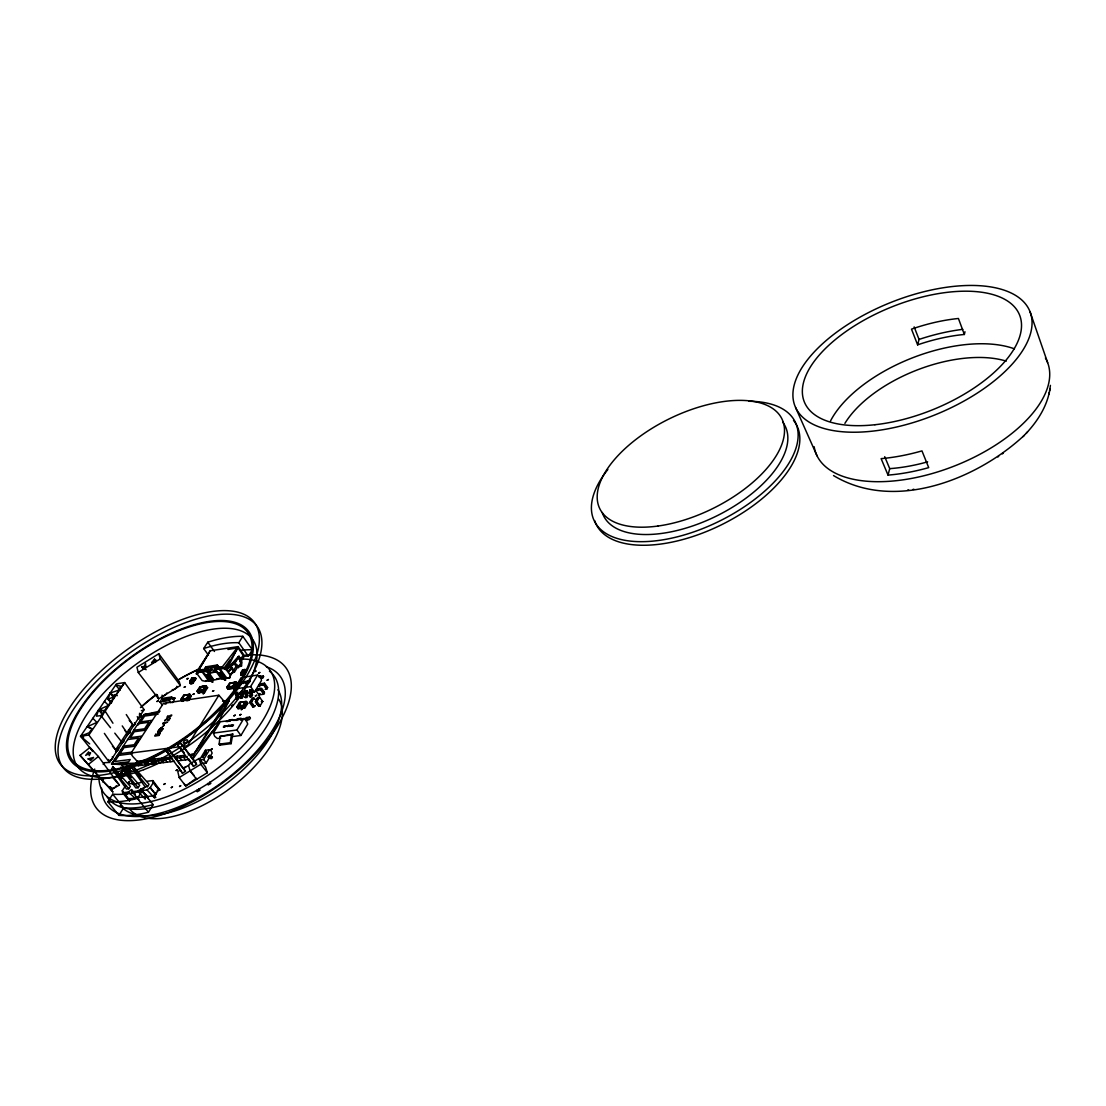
<?xml version="1.0" encoding="UTF-8"?>
<svg xmlns="http://www.w3.org/2000/svg" width="1106" height="1106" viewBox="0 0 1106 1106"><rect width="100%" height="100%" fill="white"/><g stroke="black" fill="none" stroke-linecap="round" stroke-linejoin="round"><path stroke-width="1.5" d="M206.421 751.969C206.241 752.536 205.716 751.873 205.633 751.071M203.269 756.794L202.854 757.223M203.615 755.965L203.449 756.463M167.974 698.951C165.997 700.195 169.909 697.914 167.448 699.075M236.159 699.103L237.002 697.264L235.965 692.467L235.26 693.531L236.338 697.098L235.661 698.48L237.596 698.909L238.44 697.07L237.749 692.19L235.26 693.531M249.099 681.669C252.057 678.904 248.09 684.268 248.919 681.78M202.439 669.697L209.767 672.586L209.836 670.54L205.039 669.268L203.214 670.609L202.412 669.545L197.062 671.107L196.343 673.872L202.813 670.374L202.412 669.545M232.785 734.038L231.32 734.965L230.338 742.679L219.126 744.158L220.025 736.43L232.785 734.038L231.113 743.661L219.831 745.098L219.126 744.158M202.495 757.416L202.813 757.582M245.491 697.762L246.32 695.909L245.338 691.07L247.094 690.821L247.772 695.715L246.928 697.554L245.034 697.181L245.643 695.536L244.592 692.162L245.338 691.07M240.818 698.439L241.647 696.586L240.666 691.762L242.408 691.499L243.099 696.393L242.255 698.232L240.361 697.858L240.97 696.227L239.919 692.84L240.666 691.762M112.204 788.343L110.89 789.2L112.992 792.117L80.033 755.343L89.945 747.476L98.379 756.49L119.365 785.094L111.236 789.546L109.162 787.265L110.545 786.587M225.057 679.844L221.311 674.093L221.463 672.572L219.334 672.904L224.725 680.218M212.338 681.78L208.564 676.07L208.716 674.549L206.615 674.881L212.02 682.167M200.67 670.499L201.168 671.466L201.361 669.738L202.509 670.692M1049.622 390.902L1050.437 385.372M230.089 677.508L230.338 675.365L226.467 669.973L223.785 668.425L219.085 668.95L225.873 678.31L230.089 677.508L225.873 678.31L226.343 677.563L219.541 668.176L216.292 669.116L215.836 671.784L208.896 672.545L202.329 670.637L201.928 671.646L208.744 680.937L213.527 679.526L208.896 672.545L210.582 669.268L212.241 667.056L216.652 666.642M226.412 726.13L226.896 725.73M244.232 672.946L243.541 673.208M264.472 692.923L261.348 688.499L257.601 688.817L255.832 690.503L258.915 694.872L263.67 694.222L264.472 692.923L262.91 692.909M260.117 705.877L256.965 701.453L255.5 701.674L258.638 706.07L260.117 705.877L262.703 701.467L259.551 697.126L257.574 697.858L255.5 701.674M239.338 708.504L237.431 706.375L243.361 705.545L245.09 707.688L247.744 703.278L246.5 701.563C244.55 700.969 246.182 705.517 247.744 703.278L246.444 703.457L243.79 707.881M241.067 720.241L241.882 720.13M229.232 689.066L227.366 686.992L233.145 686.121L234.831 688.236L237.444 683.964L236.228 682.278C234.32 681.711 235.924 686.162 237.444 683.964L236.186 684.158L233.56 688.43M199.453 692.757L197.601 690.697L203.241 689.854L204.914 691.941L207.582 687.711L206.352 686.038C204.458 685.485 206.103 689.868 207.582 687.711L206.352 687.891L203.684 692.121M228.237 725.55C225.887 727.43 229.689 725.674 228.693 725.799M189.458 694.361L189.79 696.448L187.495 700.043L183.292 700.665L181.149 699.434L186.955 698.273L188.642 700.361L191.338 696.116L190.108 694.457L183.472 695.439L180.748 699.669L181.992 701.328L183.209 701.149M164.808 699.531L166.19 699.006L165.098 699.504M163.868 699.946L164.6 699.559M255.127 705.559A11.032 5.253 -35.5 0 1 254.38 706.485L254.186 706.527A10.936 6.484 29.6 0 0 251.269 702.476L251.214 702.186A11.06 5.226 -35.4 0 0 253.62 698.176L253.841 698.176A10.908 6.484 29.6 0 1 254.698 699.061M250.191 681.089L249.928 681.337M1026.354 433.137C1037.096 421.649 1046.082 407.824 1049.345 392.271M259.108 685.416L259.122 685.471A10.742 6.954 82.2 0 0 259.661 686.55M255.832 690.503L260.56 689.812L263.67 694.167L264.375 692.715A10.894 7.078 82.8 0 0 261.5 688.651L261.182 688.499A11.046 5.24 -35.2 0 0 256.869 689.135L256.799 689.342A10.866 7.092 82.8 0 1 257.988 690.545M1048.93 394.344L1050.036 388.787M164.822 704.176L166.398 703.112L166.177 703.845M232.91 725.647L232.163 726.006L232.979 725.757M160.121 711.13L143.96 714.683L111.554 763.97L136.356 763.099C139.19 760.638 131.296 757.264 131.144 753.006L163.425 703.388L218.864 695.232L225.43 702.849L194.283 753.559L191.905 754.403L190.882 756.297L192.928 758.965L194.02 753.877L228.97 700.872L222.541 701.259M206.062 752.771L205.108 753.117M964.363 334.468L958.418 318.487A114.927 56.351 -21.8 0 0 911.496 329.146L917.621 344.851A114.25 56.959 -21.6 0 1 964.363 334.468L964.985 331.759M249.334 691.927L249.79 689.992L251.781 690.13L252.472 695.038L251.629 696.877L249.693 696.448L250.357 695.066L249.334 691.927L251.781 690.13L249.956 691.762L250.965 695.218L250.177 697.084M110.282 788.302L111.098 788.108M218.159 666.047L206.449 667.913L203.214 670.609L205.923 666.821L217.384 664.983L218.159 666.047L215.656 671.563L217.633 667.181L225.278 668.48L228.79 671.84L232.177 667.526L234.444 672.047L230.103 673.913M243.638 673.167L244.343 672.877M228.292 726.324L229.384 725.425L228.679 725.356M168.444 699.186L168.554 698.729M225.679 726.144C223.882 726.213 226.011 726.96 224.449 725.937L223.453 727.029L224.159 726.393M888.035 475.096L881.123 458.631A125.42 61.507 -21.7 0 0 921.962 450.889L928.708 467.617A124.674 62.171 -21.6 0 1 888.035 475.096L889.722 468.64L884.717 456.681M917.621 344.851L919.045 339.431L914.164 326.906M211.343 670.36L212.241 667.056L214.965 668.37M265.246 689.453L267.611 687.559L264.5 683.218L259.786 683.923L259.426 686.273M192.693 681.337L192.762 681.241M263.325 675.973L262.509 677.079L260.104 675.752L259.689 677.176L262.675 678.047L263.325 675.973L261.057 677.301L263.781 676.651M223.453 727.029L224.629 725.909M205.619 752.453C206.656 751.665 205.495 753.075 205.522 751.181M169.577 698.024L170.448 698.232M120.084 690.324L115.674 685.015L120.983 686.287L118.107 690.379L110.158 693.061L108.015 699.31L111.374 703.209M215.753 666.946L214.343 671.038L214.896 668.328L217.384 664.983M104.448 701.384L108.485 705.407L98.669 709.789L96.457 716.176L100.909 715.596L124.646 682.568L144.126 709.623L109.48 762.435L104.102 762.725L103.231 764.467M162.858 700.139L163.647 699.379L162.928 700.139M111.098 788.882L112.231 788.55A3.028 1.396 -37.8 0 0 116.324 785.716M226.343 677.563L213.292 680.19L208.218 673.637L208.896 672.545M226.467 669.973L230.172 659.798L223.785 668.425M255.016 699.31L253.647 697.969L251.048 702.31L249.597 702.504L252.707 706.872L254.988 705.891M259.233 704.771L258.666 706.043L260.117 705.835M209.117 672.116L209.836 670.54L205.039 669.268L209.767 672.586L205.039 669.268M146.116 669.711L143.393 668.052L145.55 663.489L145.854 666.807L141.637 666.642L143.379 668.964M249.693 696.448L251.131 696.241L251.809 694.858L249.79 689.992L250.385 690.656M110.807 787.569L110.323 788.578L111.499 787.624M245.034 697.181L247.108 695.536L246.044 691.941L247.094 690.821M232.177 667.526L231.043 667.665L228.79 671.84L227.159 668.992L238.122 646.609L244.495 655.886L241.689 660.503L238.813 655.955L240.279 659.729L243.085 655.346L238.039 647.881L227.905 649.471M208.73 757.209L209.463 755.398L212.38 757.181L211.523 758.605L207.887 757.098L209.463 755.398M240.361 697.858L242.435 696.213L241.371 692.619L242.408 691.499M235.661 698.48L237.099 698.273L237.776 696.891L236.712 693.31M192.928 758.965L216.099 726.697L228.97 700.872L224.877 706.886M243.928 675.13L246.458 669.628L243.721 670.056L240.735 674.923L243.928 675.13L242.38 674.245L240.735 674.923M267.611 687.559L266.836 688.941M219.831 745.098L220.606 743.619M191.932 683.038L189.845 683.093L191.435 682.43L192.942 683.301L196.011 678.503L192.582 678.946L195.555 677.895M181.84 760.347L179.794 757.679L180.817 755.799L184.508 755.329L183.485 757.223L185.531 759.891M180.817 755.799L177.154 756.255L176.117 758.135L178.163 760.804L189.223 759.435M243.417 674.591L246.458 669.628M234.444 672.047L236.808 668.383L234.513 663.669L233.739 664.374L234.209 662.674C241.08 673.637 236.933 663.559 241.882 663.462C240.859 670.029 236.933 664.222 234.209 662.674L227.159 668.992L237.859 657.019L241.938 662.397L238.716 657.144L234.209 662.674L234.513 663.669L227.159 668.992L222.085 667.153L218.739 667.056L218.794 668.121L222.085 667.153L238.122 646.609L210.209 650.77L198.983 669.531M168.803 759.048L169.826 757.181L168.803 759.048L170.849 761.702M163.564 762.601L161.517 759.96L162.554 758.094L166.19 757.638L165.153 759.504L167.2 762.158M159.941 763.057L157.895 760.416L158.932 758.55L162.554 758.094L161.517 759.96M235.509 667.319L229.191 677.757M148.204 760.002L144.54 760.347L149.144 764.384L147.084 761.758L148.204 760.002L151.798 759.545L156.333 763.499L154.273 760.859L155.324 758.993L158.932 758.55M147.775 761.357L145.55 764.827L144.54 760.347L147.084 761.758L148.121 759.905M242.919 706.112L245.477 701.55L240.265 702.255L237.624 706.706L242.919 706.112L237.624 706.706L240.389 702.434L245.477 701.55L242.767 705.905M141.983 765.269L139.923 762.656L140.974 760.804L144.54 760.347M138.112 724.997L143.96 714.683L159.181 712.499M193.979 679.347L195.555 679.098L192.154 683.328L192.859 682.181M232.702 686.674L235.232 682.278L230.159 682.996L227.546 687.296L232.702 686.674L227.546 687.296L230.283 683.176L235.232 682.278L232.55 686.48M208.592 756.836L210.541 758.246L211.384 756.808M259.067 694.858L259.799 693.6M219.085 668.95L219.541 668.176M202.799 690.393L205.384 686.038L200.421 686.743L197.767 691.001L202.799 690.393L197.767 691.001L200.545 686.923L205.384 686.038L202.661 690.213M265.509 689.301A10.894 5.157 -34.9 0 0 266.601 688.983L266.698 688.817A10.77 6.94 82.2 0 1 263.809 684.78L263.56 684.614A10.908 5.143 -34.8 0 1 259.191 685.278L263.726 684.517L264.5 683.218M232.536 736.555L240.942 735.462L247.73 724.043L246.375 720.711L243.749 718.582L220.301 721.789L213.375 733.112L214.675 736.306L217.398 738.532L220.758 738.089M186.527 698.826L189.126 694.444L184.218 695.135L181.522 699.407L186.527 698.826L181.522 699.407L184.343 695.315L189.126 694.444L186.375 698.633M241.177 675.545L244.398 671.771L242.947 671.301L242.85 672.835L244.398 671.771M213.375 733.112L236.905 729.988L243.749 718.582M256.965 701.453L259.551 697.126M254.504 692.066L261.458 680.508L260.975 677.466L257.587 675.075L241.191 677.577L234.126 689.066L235.191 692.895L238.053 694.485L254.504 692.066L250.592 686.605L234.126 689.066M249.597 702.504L252.196 698.19L253.647 697.969M230.089 726.172L230.753 725.08M243.154 705.877L246.5 701.563L239.463 702.559L236.795 706.969L238.039 708.683L245.09 707.688L239.421 707.992L240.928 705.504M243.873 707.37L246.113 703.623M233.532 724.9L233.007 724.969M260.56 689.812L261.334 688.568M123.568 769.596L120.623 774.214L125.683 773.744L128.545 769.016L125.227 769.403M196.343 673.872L209.324 652.388M209.573 749.716L205.398 750.255L199.453 760.016L203.656 759.518L209.573 749.716L211.122 750.753L212.158 753.131L206.241 762.919L202.039 763.43M228.444 725.453L227.366 726.296M210.541 758.246L212.158 756.85M224.573 726.836L225.182 725.826M239.891 702.31L246.5 701.563M250.592 686.605L257.587 675.075M210.541 758.564L212.38 757.181M258.915 694.872L259.716 693.573M241.329 674.121L243.32 670.886L245.919 670.485L243.928 673.72L241.329 674.121L240.707 672.863L243.071 672.503L244.924 669.489L246.915 670.264M229.315 688.568L233.643 687.932L235.868 684.324M242.394 672.199L243.956 671.148M242.795 674.148L241.177 674.314L243.859 673.9L243.472 674.494M240.707 672.863L242.573 669.849L244.924 669.489M232.937 686.453L236.228 682.278L229.384 683.314L226.744 687.573L227.974 689.259L234.831 688.236L233.643 687.932M191.988 754.513L190.882 756.297L194.02 753.877L216.099 726.697M140.517 776.371L131.282 764.08L149.034 784.278L147.554 786.643L145.176 786.919L141.305 790.61L146.586 795.573L148.135 798.643L141.305 790.61L147.015 789.961L150.264 787.527L153.305 782.606L152.891 780.601L147.209 781.265M238.039 647.881L225.278 668.48L218.794 668.121L218.629 666.973M183.485 757.223L184.591 755.439M244.495 656.135A108.305 50.323 -36.4 0 1 248.366 656.231L252.334 649.789L242.836 636.309A118.854 54.277 -36.3 0 0 207.79 642.199L203.67 648.558L208.481 655.208M190.301 683.702L191.891 682.333M179.794 757.679L180.9 755.896M218.864 695.232L187.508 745.721L182.379 746.384M148.439 812.26L153.167 804.629L142.204 790.845A108.913 49.729 -36.2 0 1 112.701 794.191L107.821 801.726L118.909 815.357A118.176 54.927 -36.4 0 0 148.439 812.26L137.407 798.449A118.854 54.277 -36.3 0 1 107.821 801.726M177.223 756.366L176.117 758.135L187.177 756.753M213.292 680.19L208.218 673.637L217.163 671.549L222.016 678.241M203.67 648.558A108.913 49.729 -36.2 0 1 238.799 642.738L242.836 636.309M216.5 678.683L216.79 678.683M137.407 798.449L142.204 790.845M165.153 759.504L166.273 757.734M157.895 760.416L159.015 758.647M203.034 690.172L206.352 686.038L199.674 687.047L196.992 691.264L198.223 692.937L204.914 691.941L199.536 692.259M203.767 691.623L206.02 688.056M200.075 686.798L206.352 686.038M118.909 815.357L123.706 807.809A108.305 50.323 -36.4 0 0 153.167 804.629M147.084 761.758L150.679 761.315L151.798 759.545L154.273 760.859L155.393 759.103M150.679 761.315L152.725 763.942L154.937 760.458M138.167 787.721L120.955 767.066L135.817 787.984L138.167 787.721L139.66 785.371L121.895 765.255L131.144 777.49M201.928 671.646L197.974 672.337L197.214 674.024L202.191 680.605L205.688 681.351L206.255 680.453M158.891 789.601L153.305 782.606L158.891 789.601L154.093 795.767L146.725 796.597M135.25 794.26L131.559 789.601L128.268 792.09L122.642 792.739L129.526 800.855L122.642 792.739L122.282 790.707L125.572 785.813M187.412 700.54L190.121 696.296L191.338 696.116L189.79 696.448M174.499 761.246L138.416 765.711L136.356 763.099L143.504 762.214L144.623 760.458M128.863 788.785L111.623 768.228L126.526 789.062L128.863 788.785L130.356 786.449L112.577 766.417L121.84 778.596M186.748 698.605L190.108 694.457L183.859 695.19M191.504 680.425L193.038 679.388L193.495 679.996L191.504 680.425L192.873 681.061M194.006 677.757L191.739 678.102L189.817 681.089L190.453 682.305L192.942 681.932L195.002 678.738L194.006 677.757L189.845 683.093M156.969 735.227L158.393 733.707L157.453 735.158M161.227 729.048L161.67 727.734L159.513 729.283L163.329 728.757L158.683 729.891L161.946 727.154L161.711 728.978M191.96 681.033L193.038 679.388M139.923 762.656L141.056 760.9M192.997 680.964L193.826 679.568M235.246 662.563L238.716 657.144L237.859 657.019M126.665 775.458L129.623 770.868L130.867 770.716L129.54 769.043C127.563 768.449 129.402 772.873 130.867 770.716L128.642 774.159M136.356 763.099L137.49 761.343M190.453 682.305L192.499 679.112L195.002 678.738M122.407 775.97L120.471 773.868L119.835 774.449L121.176 776.122L127.909 775.306L122.503 775.444M119.835 774.449L126.582 773.633L119.835 774.449L123.208 769.638M127.314 772.486L129.54 769.043L124.397 769.817M172.564 702.642L174.126 700.222L171.665 696.96L162.278 698.356L159.928 701.978L162.375 705.227M197.062 671.107L210.209 650.77M166.425 699.282L165.61 699.725M166.536 699.6L167.006 698.881M159.928 701.978L169.315 700.582L171.665 696.96M89.697 743.909L80.558 736.209L88.867 735.048L124.646 682.568L116.476 683.854L80.558 736.209L92.448 751.015M112.466 746.177L115.66 749.84L132.554 724.292L126.264 714.545M191.435 682.43L193.274 682.651L192.472 682.775M125.531 773.55L128.545 769.016L123.692 769.762L120.623 774.214L125.683 773.744M224.283 727.084L224.794 726.31M243.762 681.973C242.615 685.706 244.246 680.425 244.136 681.725M245.809 720.725L249.527 719.453L250.412 718.153L249.707 717.213L246.901 717.476L243.389 719.273M241.758 719.329L241.067 718.402L238.26 718.665L234.735 720.462M233.159 720.504L232.467 719.577L229.689 719.84L226.149 721.624M246.721 719.826L247.62 718.541L246.901 717.476M190.965 684.02L191.891 684.02M196.315 778.237L196.647 779.371L190.052 770.785L188.559 765.518L189.651 763.956L199.232 758.426L205.536 766.97L207.361 772.721L185.684 785.993L179.2 777.546L177.803 771.615L180.444 769.887M229.246 725.412L228.513 726.075M223.868 702.49L224.974 700.914L223.937 702.587L225.403 702.517M205.522 751.693L206.366 750.822M138.416 765.711L111.554 763.97L124.591 746.37M227.297 726.504L228.002 725.868M110.752 788.827L103.452 781.901L80.033 755.343M260.269 676.72L258.832 676.941L261.223 678.268L261.901 676.181M154.508 659.148L151.591 662.66L153.582 662.397L155.932 660.088L154.508 659.148L155.504 662.425M112.01 788.799L111.098 789.408M248.961 681.946L249.362 681.697M174.402 698.881L170.863 698.439L174.983 698.287L173.02 699.089L174.983 698.287M833.523 475.566C894.146 512.175 976.46 479.769 1024.142 435.46M1023.05 436.607L1027.515 431.921M172.937 698.619L174.762 697.941M132.153 767.868L131.102 768.2L132.181 767.232M227.159 668.992L238.716 657.144L241.219 663.628M187.398 698.688L180.748 699.669L181.356 699.103M203.684 690.268L196.992 691.264L197.601 690.697M233.601 686.55L226.744 687.573L227.366 686.992M128.102 798.656L135.264 798.297L137.103 796.597M243.845 705.974L236.795 706.969L237.431 706.375M247.993 681.904C250.177 679.043 245.864 684.918 247.799 680.978L248.919 681.075L247.343 682.167M111.277 789.643L112.688 788.924L111.499 789.878M88.356 764.481L98.379 756.49M137.282 796.887L137.379 797.633L144.692 796.818L146.586 795.573M131.559 789.601L131.932 791.675L137.6 791.039L145.176 786.919L130.342 765.905L147.554 786.643M172.965 698.135L170.863 698.439M172.232 698.19L174.319 698.425M194.988 779.205L185.684 785.993L184.052 783.477M1002.312 453.875L1003.211 453.266M249.431 682.457L248.712 682.651M997.847 456.944L998.649 456.391M224.96 726.504L224.449 727.057L224.85 726.144M183.084 768.158L188.559 765.518M166.163 750.49L168.651 748.886L185.504 771.324L182.462 773.232L166.163 750.49L172.094 758.357M179.78 741.974L177.292 743.578L177.582 744.96L193.495 766.347L196.536 764.453L196.025 762.698L179.78 741.974L196.536 764.453M241.205 720.186L242.034 719.674M227.836 725.965L228.154 725.716M179.2 777.546L200.753 764.287L199.232 758.426M158.808 653.757L136.923 667.25L138.264 672.476L158.587 698.854L180.347 685.526L179.227 681.559L158.808 653.757L160.273 658.886L180.347 685.526M138.264 672.476L160.273 658.886M212.241 667.056L206.421 668.135L202.329 670.637L209.255 680.19M210.264 781.901L210.569 783.532L208.191 784.942L207.721 783.477M199.343 788.716L199.633 790.361L197.255 791.772L196.799 790.306M177.582 744.96L180.195 743.509M166.439 751.9L169.052 750.435L168.651 748.886M194.144 678.89L196.011 678.503M244.979 670.651L245.905 670.568M242.988 683.536L243.237 683.48M217.26 668.729L219.071 667.803L217.633 667.181L214.896 668.328L217.26 668.729L216.417 666.642M264.334 692.854L264.293 692.854A11.032 5.253 -35.3 0 0 262.869 692.84M83.655 737.025L80.558 736.209L89.102 732.78L92.157 728.66L86.973 726.863L96.886 722.425L92.849 718.278M244.799 719.273L249.707 717.213M236.131 720.448L241.067 718.402M227.518 721.624L232.467 719.577M244.357 671.881L244.689 671.342M141.361 710.743L144.126 709.623M219.223 678.324L218.559 678.559M266.85 688.9L263.726 684.517M198.223 692.937L199.661 692.425M181.992 701.328L183.416 700.831M227.974 689.259L229.426 688.748M238.039 708.683L239.546 708.158M121.176 776.122L122.642 775.624M136.439 783.753L142.107 782.108M129.54 769.043L128.877 768.947M189.25 694.692L190.108 694.457M236.228 682.278L235.564 682.195M109.563 787.707L110.13 788.343M157.204 790.638L159.845 789.988L152.891 780.601M249.956 691.762L251.394 691.444M204.472 755.218L203.863 755.315M217.163 671.549L210.582 669.268M262.703 701.467L261.251 701.702L262.661 701.633M206.988 675.393L209.103 675.061L213.071 682.001M219.707 673.416L221.836 673.084L225.79 680.052M243.389 670.706L246.472 670.858L244.827 671.121M109.466 787.652L110.227 787.541M189.817 681.089L192.098 680.729L192.942 681.932M243.375 673.471L243.914 673.595M192.873 682.098L190.702 683.052M217.799 678.545L217.523 678.725M258.638 675.973L260.104 675.752M242.325 682.001L243.292 681.655L241.385 683.549M239.919 692.84L241.371 692.619M244.592 692.162L246.044 691.941M241.924 682.651L242.712 682.54L241.799 682.872M171.554 697.872L172.923 697.679M235.924 693.711L237.361 693.503M261.223 678.268L262.675 678.047M236.338 697.098L237.776 696.891M250.357 695.066L251.809 694.858M186.292 700.706L188.642 700.361L187.495 700.043M240.583 693.02L242.02 692.812M245.256 692.342L246.693 692.135M158.117 714.144L144.596 716.08L140.78 721.9L151.66 720.365L145.232 730.223L134.324 731.73L130.439 737.647L141.305 736.181L134.766 746.218L123.858 747.656L114.775 761.495L130.204 759.545L128.738 761.799L111.554 763.97M137.974 723.794L148.84 722.273L144.582 728.785L133.702 730.292M205.688 681.351L208.744 680.937M127.605 739.568L138.513 738.103L134.185 744.739L123.25 746.191M907.639 490.11L908.676 489.972M913.017 489.391L913.943 489.281M237.002 697.264L238.44 697.07M241.647 696.586L243.099 696.393M246.32 695.909L247.772 695.715M220.025 736.43L231.32 734.965M119.904 753.684L131.877 752.135M131.144 753.006L179.435 746.771M118.771 755.412L132.457 753.642M137.407 761.246L140.974 760.804M155.324 758.993L151.716 759.449L152.725 763.942M166.19 757.638L169.826 757.181M174.707 756.559L177.154 756.255M188.2 754.873L191.905 754.403M205.536 753.684L204.624 753.905L205.467 753.794M154.273 760.859L172.453 758.592M182.766 767.785L185.628 767.44M143.96 714.683L157.038 713.149M252.707 706.872L254.269 706.706L251.048 702.31M250.965 695.218L252.472 695.038M245.643 695.536L247.108 695.536M240.97 696.227L242.435 696.213M128.6 783.435L135.015 784.168M102.692 715.181L98.669 709.789L104.89 710.743L112.95 723.213M86.973 726.863L89.89 727.707M101.185 712.057L98.669 709.789L101.973 710.771M122.642 792.739L127.37 794.371M98.669 709.789L101.572 710.826M114.443 694.609L117.319 695.646M206.421 668.135L210.112 669.807M219.334 672.904L221.311 674.093M206.615 674.881L208.564 676.07M111.955 702.047L108.015 699.31L114.595 696.462L110.158 693.061L114.112 698.425M209.767 672.586L205.329 669.448L205.647 666.959L206.449 667.913M209.463 755.716L211.412 757.14M141.637 666.642L143.393 668.052M128.268 792.09L135.264 798.297M110.158 693.061L113.863 696.448M256.606 689.19L257.739 690.351M137.6 791.039L145.287 799.126L144.692 796.818M147.015 789.961L154.688 798.09L154.093 795.767M159.845 789.988L158.559 788.606L158.697 789.615M113.075 777.988L119.365 785.094M131.932 791.675L138.775 799.583L137.379 797.633M190.052 770.785L194.062 775.444M129.222 720.393L132.554 724.292M124.605 730.14L126.831 732.739L122.241 725.909M206.241 762.919L203.656 759.518M205.398 750.255L206.297 751.347M162.278 698.356L163.163 699.421M137.213 716.688L139.204 719.107M150.07 787.555L155.752 794.537L150.264 787.527M112.701 794.191L123.706 807.809M230.338 742.679L231.113 743.661M140.669 788.633L146.227 795.615M122.282 790.707L127.812 797.675M100.909 715.596L110.517 727.748M114.789 733.154L121.204 741.269M169.052 750.435L185.504 771.324M240.942 735.462L236.905 729.988M143.504 762.214L145.55 764.827M200.753 764.287L207.361 772.721M191.739 678.102L192.499 679.112M178.025 766.223L182.462 773.232M88.867 735.048L109.48 762.435L108.512 759.504M170.918 702.794L169.315 700.582M89.945 747.476L92.945 751.499M180.237 747.518L184.163 752.771M189.071 759.338L193.495 766.347M199.674 687.047L200.891 688.72M192.071 679.54L192.928 680.895M242.573 669.849L243.32 670.886M139.273 714.849L141.292 717.614M216.679 672.324L221.49 678.932M239.463 702.559L240.707 704.273M207.79 642.199L214.481 651.489M154.011 794.938L155.835 797.509M238.799 642.738L248.366 656.231M243.071 672.503L243.928 673.72M229.689 719.84L230.407 720.891M104.393 733.389L115.66 749.84M238.26 718.665L238.979 719.716M128.434 730.001L130.218 732.822M139.48 713.287L141.236 716.094M231.043 667.665L233.09 671.328M258.085 697.333L258.514 698.176M795.587 407.547L817.044 455.838M199.08 788.979L199.633 790.361M210.029 782.136L210.569 783.532M1030.018 311.685A126.651 60.401 -22 0 1 872.648 431.133A126.651 60.401 -22 0 1 834.74 333.625A126.651 60.401 -22 0 1 1030.018 311.685L1047.631 362.63M238.716 657.144L241.702 666.006M157.232 694.72L158.587 698.854M200.905 670.333L201.168 671.466M782.619 422.05A101.268 50.129 -26.3 0 1 717.766 515.396A101.268 50.129 -26.3 0 1 602.245 512.52M748.983 401.271A111.983 55.452 -26.3 0 1 782.426 472.511A111.983 55.452 -26.3 0 1 639.365 541.663A111.983 55.452 -26.3 0 1 607.871 469.483M793.514 420.418A111.83 55.604 -26.2 0 1 722.826 524.106A111.83 55.604 -26.2 0 1 594.655 520.567M830.509 420.957A113.835 57.332 -21.5 0 1 912.035 358.012A113.835 57.332 -21.5 0 1 1014.437 348.832M844.901 423.377A103.148 52.355 -21.4 0 1 1006.253 361.137M1045.405 357.957A124.397 62.42 -21.5 0 1 952.598 466.718A124.397 62.42 -21.5 0 1 814.168 446.741M919.045 339.431A124.674 62.171 -21.6 0 1 962.801 329.353M927.644 461.838A114.25 56.959 -21.6 0 1 889.722 468.64M266.352 666.766A107.918 50.696 -36.5 0 1 223.357 781.43A107.918 50.696 -36.5 0 1 101.614 788.246M277.938 689.771A97.812 46.328 -36.6 0 1 225.182 784.5A97.812 46.328 -36.6 0 1 120.264 805.417M245.173 655.208A117.927 55.176 -36.5 0 1 280.219 721.389A117.927 55.176 -36.5 0 1 153.706 817.113A117.927 55.176 -36.5 0 1 94.715 769.043M141.886 706.485A117.927 55.176 -36.5 0 1 156.665 694.471M180.347 678.725A117.927 55.176 -36.5 0 1 199.26 668.826M278.753 699.199A92.641 44.24 -36.6 0 1 228.983 789.186A92.641 44.24 -36.6 0 1 129.513 808.887M240.113 650.383A118.176 54.927 -36.4 0 1 252.334 649.789M259.039 705.006A11.101 5.336 -35.2 0 0 258.707 705.877L258.583 705.932A11.005 6.581 29.3 0 1 255.597 701.854L255.569 701.508A11.129 5.323 -35.2 0 1 257.933 697.554L258.154 697.554A10.977 6.595 29.3 0 0 258.61 698.494M243.265 659.052A103.314 47.987 -36.4 0 1 224.034 763.32A103.314 47.987 -36.4 0 1 98.904 777.034M140.462 707.55A103.314 47.987 -36.4 0 1 156.209 694.457M178.896 679.416A103.314 47.987 -36.4 0 1 199.26 669.227M269.435 671.148A103.079 48.208 -36.4 0 1 223.481 772.665A103.079 48.208 -36.4 0 1 107.061 796.804M103.162 782.301A103.079 48.208 -36.4 0 1 103.245 779.495M139.923 714.517A2.433 1.078 -36.5 0 1 140.573 715.941A2.433 1.078 -36.5 0 1 137.725 717.849M134.434 722.84A2.447 1.092 -36.7 0 1 135.07 724.278A2.447 1.092 -36.7 0 1 132.222 726.2M128.89 731.232A2.461 1.092 -36.8 0 1 129.526 732.697A2.461 1.092 -36.8 0 1 126.651 734.633M123.291 739.72A2.475 1.106 -37 0 1 123.913 741.2A2.475 1.106 -37 0 1 121.038 743.149M117.817 748.264A2.489 1.12 -37.2 0 1 118.259 749.785A2.489 1.12 -37.2 0 1 115.536 751.707M112.259 756.919A2.502 1.12 -37.4 0 1 112.536 758.453A2.502 1.12 -37.4 0 1 109.992 760.347M156.098 792.449A2.848 1.355 -37.7 0 1 155.863 794.426A2.848 1.355 -37.7 0 1 153.181 796.292M146.241 795.767A2.834 1.341 -37.8 0 1 144.264 797.177M136.923 796.804A2.834 1.327 -37.9 0 1 133.287 798.311M176.863 686.301A2.82 1.258 -35.8 0 1 175.218 688.844A2.82 1.258 -35.8 0 1 172.315 689.563M166.84 692.978A2.82 1.258 -36 0 1 164.186 695.646A2.82 1.258 -36 0 1 162.07 695.149M203.2 693.739L204.43 693.033L203.2 693.697M177.472 769.748L176.172 770.536L177.472 769.748M231.126 725.826L232.398 724.955L230.988 725.743M193.094 694.444L194.31 693.739L193.108 694.361M165.126 783.615L163.84 784.444L165.126 783.615M186.997 678.987L188.214 678.31L187.025 678.904M184.232 687.241L185.449 686.605L184.232 687.199M158.213 700.803L156.997 701.508L158.213 700.803M179.559 786.477L180.845 785.661L179.573 786.435M167.31 717.227C178.301 710.287 165.209 722.329 167.78 715.858L168.043 716.094A2.696 1.217 -36.3 0 0 167.379 717.02L167.31 717.227M171.278 787.679L172.55 786.878L171.278 787.638M246.97 681.42C245.173 685.513 243.292 680.798 246.97 681.42M157.646 732.241C168.776 725.232 155.448 737.439 158.13 730.845L158.393 731.094A2.724 1.244 -36.6 0 0 157.716 732.02L157.646 732.241M129.222 781.942L127.95 782.758L129.222 781.983M121.895 749.315L120.651 750.062L121.895 749.356M268.412 679.526L267.154 680.245L268.412 679.526M256.633 695.287L255.348 695.978L256.633 695.287M259.772 672.462L258.528 673.181L259.772 672.462M255.915 670.955L254.684 671.66L255.887 671.079M240.887 714.365L239.643 715.14L240.887 714.421M242.394 708.987L241.136 709.72L242.366 709.126M235.232 715.153L233.947 715.858L235.232 715.153M232.882 705.199L231.624 705.932L232.882 705.241M225.748 677.84C222.748 681.655 220.066 676.72 225.748 677.84M212.269 748.79L210.97 749.536L212.269 748.831M213.721 690.711L212.476 691.347L213.721 690.752M213.016 679.789C209.421 683.867 207.776 678.462 213.016 679.789M164.656 720.656L166.785 719.259L168.458 720.766L170.075 718.223L168.333 720.296L166.826 718.776L164.656 720.656M163.591 723.545L162.941 724.154L163.19 722.812L167.531 722.204L163.591 723.545M244.855 682.54C246.362 684.144 247.136 679.361 244.855 682.54M90.512 752.91L89.227 755.647L88.632 751.886L85.687 755.384L90.512 752.91M230.642 726.103L229.619 726.365L230.642 726.103M164.117 724.859L163.121 726.407L164.117 724.859M159.983 733.306L158.918 734.965L155.559 735.421L156.098 733.914L154.729 736.043L159.029 735.462L159.983 733.306M93.485 757.499L90.153 760.555L91.577 759.283L87.789 758.937L93.485 757.499M658.042 526.027A101.545 49.867 -26.3 0 0 783.228 422.133A101.545 49.867 -26.3 0 0 631.25 443.188A101.545 49.867 -26.3 0 0 658.042 526.027M874.929 424.732A116.061 55.328 -22 0 0 1019.746 315.459A116.061 55.328 -22 0 0 841.141 335.021A116.061 55.328 -22 0 0 874.929 424.732M136.397 770.08A119.96 53.185 -36 0 0 257.629 627.13A119.96 53.185 -36 0 0 85.839 692.978A119.96 53.185 -36 0 0 136.397 770.08M137.877 763.541A109.923 48.719 -36 0 0 249.527 632.591A109.923 48.719 -36 0 0 92.282 692.384A109.923 48.719 -36 0 0 137.877 763.541M143.711 769.665A108.167 48.388 -36.1 0 0 253.274 640.388A108.167 48.388 -36.1 0 0 98.406 699.006A108.167 48.388 -36.1 0 0 143.711 769.665M138.153 762.573A108.471 48.083 -36 0 0 248.338 633.365A108.471 48.083 -36 0 0 93.167 692.356A108.471 48.083 -36 0 0 138.153 762.573M133.591 766.513A120.125 53.005 -36 0 0 255.168 623.59A120.125 53.005 -36 0 0 83.199 689.66A120.125 53.005 -36 0 0 133.591 766.513M184.896 743.232A2.53 1.189 -36.6 0 0 187.564 740.163A2.53 1.189 -36.6 0 0 183.983 741.366A2.53 1.189 -36.6 0 0 184.896 743.232"/></g></svg>
